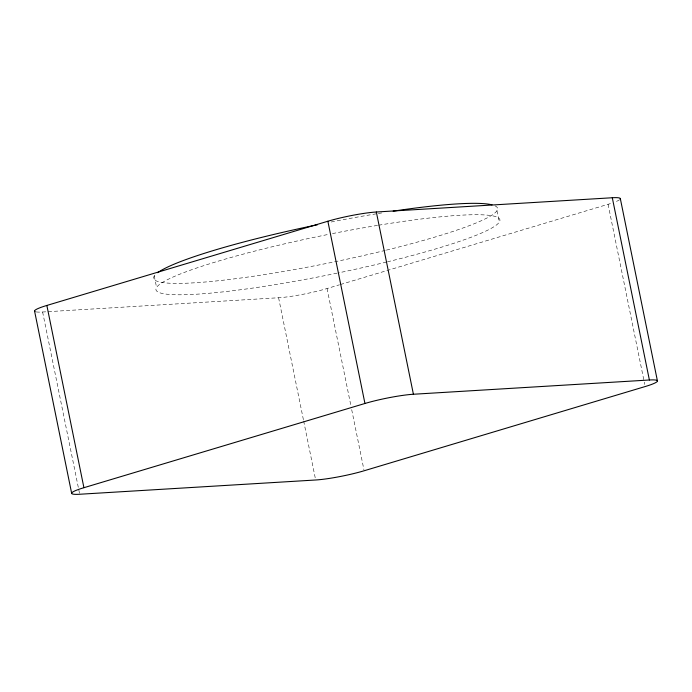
<?xml version="1.0" encoding="UTF-8"?>
<svg xmlns="http://www.w3.org/2000/svg" width="692" height="692" viewBox="0 0 692 692"><rect width="100%" height="100%" fill="white"/><g stroke="black" fill="none" stroke-linecap="round" stroke-linejoin="round"><path stroke-width="0.52" stroke-dasharray="3.46 2.59" d="M36.166 311.919A35.093 3.97 -11.5 0 0 42.619 312.005L278.591 297.75A35.093 3.97 -11.5 0 0 327.057 288.521L339.452 284.801M340.49 284.498L608.078 204.304A35.093 3.97 -11.5 0 0 611.321 203.284M608.078 204.304L644.728 384.441M496.968 210.731L499.287 222.115M327.057 288.521L350.844 405.451M351.7 409.664L363.923 469.712M278.591 297.75L303.451 419.949M303.667 421.004L315.241 477.895M154.255 276.004L156.574 287.396M42.619 312.005L79.485 493.197M619.539 199.772A35.093 3.97 -11.5 0 1 614.141 202.306M378.619 225.211A175.483 19.869 -11.5 0 1 499.875 219.684A175.483 19.869 -11.5 0 1 387.537 261.801M386.508 262.052A175.483 19.869 -11.5 0 1 338.12 272.942M337.073 273.158A175.483 19.869 -11.5 0 1 155.977 289.792A175.483 19.869 -11.5 0 1 328.259 234.424M332.463 233.585A175.483 19.869 -11.5 0 1 377.598 225.384M494.996 205.835A175.483 19.869 -11.5 0 1 386.257 250.158M385.228 250.409A175.483 19.869 -11.5 0 1 155.588 274.43M331.191 221.994A175.483 19.869 -11.5 0 1 377.33 213.655M378.342 213.491A175.483 19.869 -11.5 0 1 382.391 212.842"/><path stroke-width="1.04" d="M35.093 311.616A35.093 3.97 -11.5 0 1 46.848 305.449L327.87 221.232A35.093 3.97 -11.5 0 1 376.336 212.003L612.299 197.748A35.093 3.97 -11.5 0 1 620.222 199.114M649.381 379.995A35.093 3.97 -11.5 0 1 645.152 386.551L364.13 470.768A35.093 3.97 -11.5 0 1 315.664 479.997L79.701 494.252A35.093 3.97 -11.5 0 1 83.922 487.696L364.943 403.479A35.093 3.97 -11.5 0 1 413.409 394.25L649.381 379.995L612.299 197.748M620.317 198.561L657.4 380.808M376.336 212.003L413.409 394.25M327.87 221.232L364.943 403.479M46.848 305.449L83.922 487.696M34.6 311.192L71.683 493.439M157.672 272.7A175.483 19.869 -11.5 0 1 317.524 224.744M393.16 211.172A175.483 19.869 -11.5 0 1 492.047 204.841"/></g></svg>
